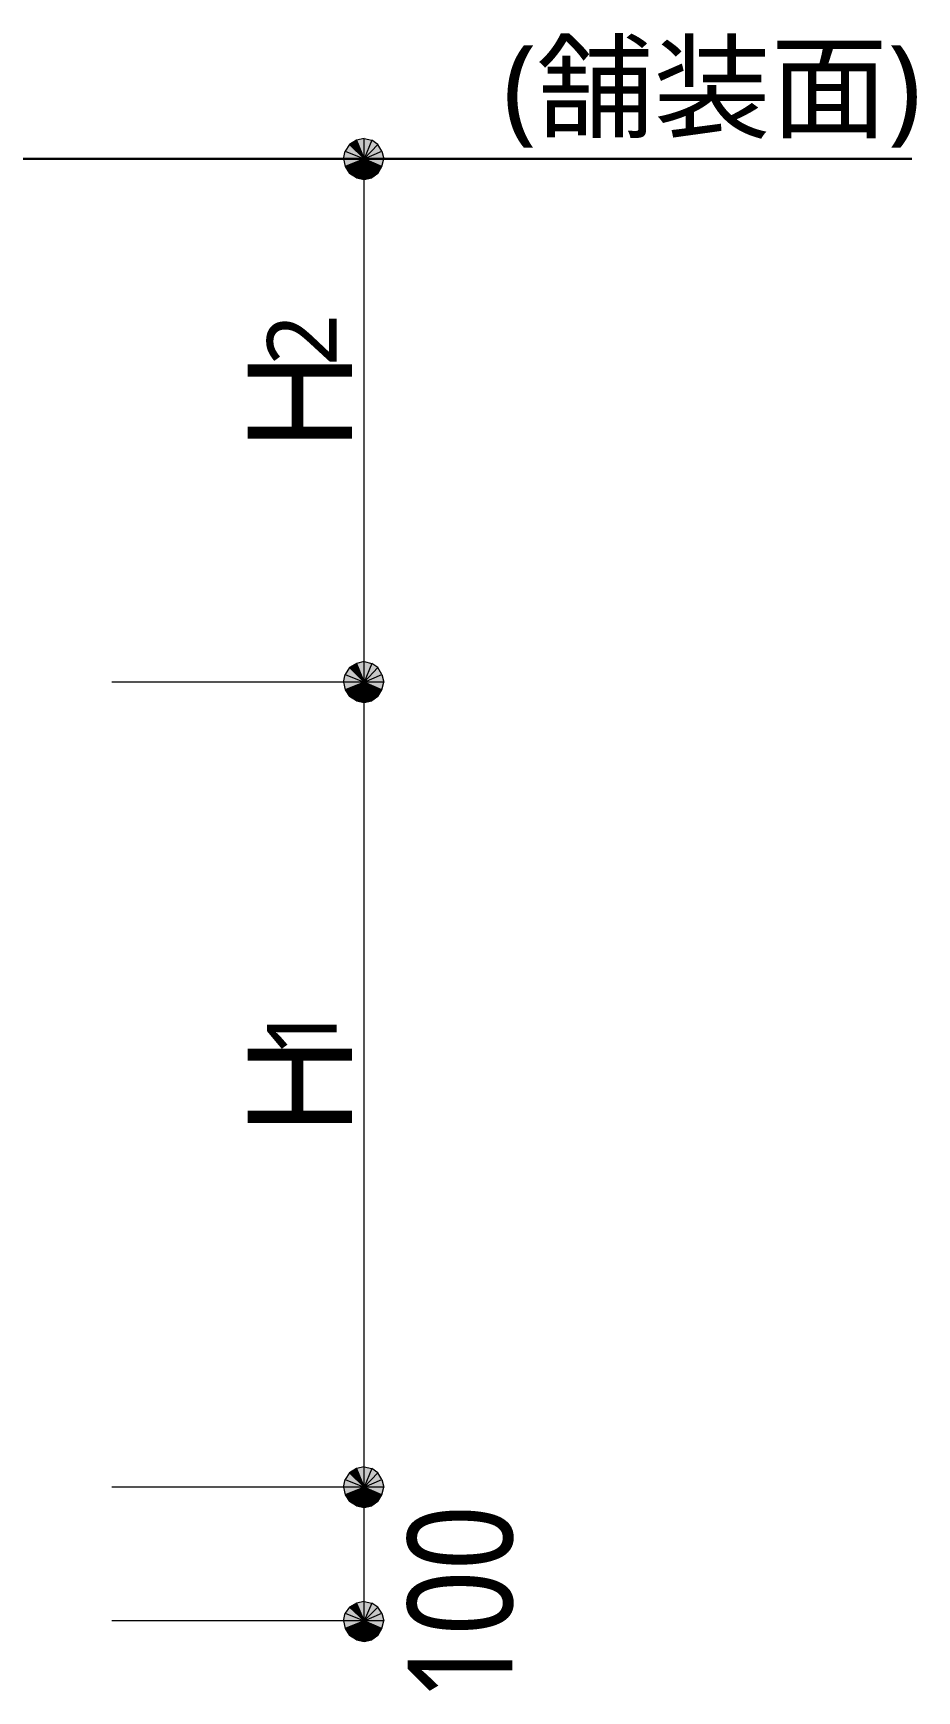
# Model space of a CAD drawing. Header units: millimetres. Extents: x 0 to 420, y 0 to 297.
# Drawn here: x 172.88 to 194.84, y 210.63 to 251.81 of the extents above; entities that cross this region are included whole.
import ezdxf
from ezdxf.enums import TextEntityAlignment as Align

# ---------------------------------------------------------------- set-up
doc = ezdxf.new("R2010")
doc.units = ezdxf.units.MM
doc.styles.add('kst32b', font='NotoSansJP-Variable.ttf')

msp = doc.modelspace()

# ---------------------------------------------------------------- hatches: boundary and pattern name
h = msp.add_hatch(color=7)
h.paths.add_polyline_path([(181.441, 249.047), (181.293, 249.153), (181.102, 248.687), (181.441, 249.047)])
h.paths.add_polyline_path([(181.293, 249.153), (181.102, 248.687), (181.102, 249.195), (181.293, 249.153)])
h.paths.add_polyline_path([(181.102, 248.687), (181.102, 249.195), (180.912, 249.153), (181.102, 248.687)])
h = msp.add_hatch(color=7)
h.paths.add_polyline_path([(180.742, 249.047), (180.636, 248.878), (181.102, 248.687), (180.742, 249.047)])
h.paths.add_polyline_path([(180.636, 248.878), (181.102, 248.687), (180.594, 248.687), (180.636, 248.878)])
h.paths.add_polyline_path([(181.102, 248.687), (180.594, 248.687), (180.636, 248.497), (181.102, 248.687)])
for points in [[(180.912, 249.153), (180.742, 249.047), (181.102, 248.687), (180.912, 249.153)], [(180.912, 236.156), (180.742, 236.051), (181.102, 235.691), (180.912, 236.156)], [(180.912, 216.154), (180.742, 216.048), (181.102, 215.688), (180.912, 216.154)], [(180.912, 212.81), (180.742, 212.704), (181.102, 212.365), (180.912, 212.81)]]:
    msp.add_hatch(color=7).paths.add_polyline_path(points)
h = msp.add_hatch(color=7)
h.paths.add_polyline_path([(181.546, 248.497), (181.589, 248.687), (181.102, 248.687), (181.546, 248.497)])
h.paths.add_polyline_path([(181.589, 248.687), (181.102, 248.687), (181.546, 248.878), (181.589, 248.687)])
h.paths.add_polyline_path([(181.102, 248.687), (181.546, 248.878), (181.441, 249.047), (181.102, 248.687)])
h = msp.add_hatch(color=7)
h.paths.add_polyline_path([(180.636, 248.497), (180.742, 248.327), (181.102, 248.687), (180.636, 248.497)])
h.paths.add_polyline_path([(180.742, 248.327), (181.102, 248.687), (180.912, 248.221), (180.742, 248.327)])
h.paths.add_polyline_path([(181.102, 248.687), (180.912, 248.221), (181.102, 248.179), (181.102, 248.687)])
h = msp.add_hatch(color=7)
h.paths.add_polyline_path([(181.102, 248.179), (181.293, 248.221), (181.102, 248.687), (181.102, 248.179)])
h.paths.add_polyline_path([(181.293, 248.221), (181.102, 248.687), (181.441, 248.327), (181.293, 248.221)])
h.paths.add_polyline_path([(181.102, 248.687), (181.441, 248.327), (181.546, 248.497), (181.102, 248.687)])
h = msp.add_hatch(color=7)
h.paths.add_polyline_path([(180.742, 236.051), (180.636, 235.881), (181.102, 235.691), (180.742, 236.051)])
h.paths.add_polyline_path([(180.636, 235.881), (181.102, 235.691), (180.594, 235.691), (180.636, 235.881)])
h.paths.add_polyline_path([(181.102, 235.691), (180.594, 235.691), (180.636, 235.5), (181.102, 235.691)])
h = msp.add_hatch(color=7)
h.paths.add_polyline_path([(181.441, 236.051), (181.293, 236.156), (181.102, 235.691), (181.441, 236.051)])
h.paths.add_polyline_path([(181.293, 236.156), (181.102, 235.691), (181.102, 236.199), (181.293, 236.156)])
h.paths.add_polyline_path([(181.102, 235.691), (181.102, 236.199), (180.912, 236.156), (181.102, 235.691)])
h = msp.add_hatch(color=7)
h.paths.add_polyline_path([(181.546, 235.5), (181.589, 235.691), (181.102, 235.691), (181.546, 235.5)])
h.paths.add_polyline_path([(181.589, 235.691), (181.102, 235.691), (181.546, 235.881), (181.589, 235.691)])
h.paths.add_polyline_path([(181.102, 235.691), (181.546, 235.881), (181.441, 236.051), (181.102, 235.691)])
h = msp.add_hatch(color=7)
h.paths.add_polyline_path([(180.636, 235.5), (180.742, 235.331), (181.102, 235.691), (180.636, 235.5)])
h.paths.add_polyline_path([(180.742, 235.331), (181.102, 235.691), (180.912, 235.225), (180.742, 235.331)])
h.paths.add_polyline_path([(181.102, 235.691), (180.912, 235.225), (181.102, 235.183), (181.102, 235.691)])
h = msp.add_hatch(color=7)
h.paths.add_polyline_path([(181.102, 235.183), (181.293, 235.225), (181.102, 235.691), (181.102, 235.183)])
h.paths.add_polyline_path([(181.293, 235.225), (181.102, 235.691), (181.441, 235.331), (181.293, 235.225)])
h.paths.add_polyline_path([(181.102, 235.691), (181.441, 235.331), (181.546, 235.5), (181.102, 235.691)])
h = msp.add_hatch(color=7)
h.paths.add_polyline_path([(180.742, 216.048), (180.636, 215.879), (181.102, 215.688), (180.742, 216.048)])
h.paths.add_polyline_path([(180.636, 215.879), (181.102, 215.688), (180.594, 215.688), (180.636, 215.879)])
h.paths.add_polyline_path([(181.102, 215.688), (180.594, 215.688), (180.636, 215.498), (181.102, 215.688)])
h = msp.add_hatch(color=7)
h.paths.add_polyline_path([(181.441, 216.048), (181.293, 216.154), (181.102, 215.688), (181.441, 216.048)])
h.paths.add_polyline_path([(181.293, 216.154), (181.102, 215.688), (181.102, 216.196), (181.293, 216.154)])
h.paths.add_polyline_path([(181.102, 215.688), (181.102, 216.196), (180.912, 216.154), (181.102, 215.688)])
h = msp.add_hatch(color=7)
h.paths.add_polyline_path([(181.546, 215.498), (181.589, 215.688), (181.102, 215.688), (181.546, 215.498)])
h.paths.add_polyline_path([(181.589, 215.688), (181.102, 215.688), (181.546, 215.879), (181.589, 215.688)])
h.paths.add_polyline_path([(181.102, 215.688), (181.546, 215.879), (181.441, 216.048), (181.102, 215.688)])
h = msp.add_hatch(color=7)
h.paths.add_polyline_path([(180.636, 215.498), (180.742, 215.329), (181.102, 215.688), (180.636, 215.498)])
h.paths.add_polyline_path([(180.742, 215.329), (181.102, 215.688), (180.912, 215.223), (180.742, 215.329)])
h.paths.add_polyline_path([(181.102, 215.688), (180.912, 215.223), (181.102, 215.18), (181.102, 215.688)])
h = msp.add_hatch(color=7)
h.paths.add_polyline_path([(181.102, 215.18), (181.293, 215.223), (181.102, 215.688), (181.102, 215.18)])
h.paths.add_polyline_path([(181.293, 215.223), (181.102, 215.688), (181.441, 215.329), (181.293, 215.223)])
h.paths.add_polyline_path([(181.102, 215.688), (181.441, 215.329), (181.546, 215.498), (181.102, 215.688)])
h = msp.add_hatch(color=7)
h.paths.add_polyline_path([(180.742, 212.704), (180.636, 212.556), (181.102, 212.365), (180.742, 212.704)])
h.paths.add_polyline_path([(180.636, 212.556), (181.102, 212.365), (180.594, 212.365), (180.636, 212.556)])
h.paths.add_polyline_path([(181.102, 212.365), (180.594, 212.365), (180.636, 212.175), (181.102, 212.365)])
h = msp.add_hatch(color=7)
h.paths.add_polyline_path([(181.441, 212.704), (181.293, 212.81), (181.102, 212.365), (181.441, 212.704)])
h.paths.add_polyline_path([(181.293, 212.81), (181.102, 212.365), (181.102, 212.852), (181.293, 212.81)])
h.paths.add_polyline_path([(181.102, 212.365), (181.102, 212.852), (180.912, 212.81), (181.102, 212.365)])
h = msp.add_hatch(color=7)
h.paths.add_polyline_path([(181.546, 212.175), (181.589, 212.365), (181.102, 212.365), (181.546, 212.175)])
h.paths.add_polyline_path([(181.589, 212.365), (181.102, 212.365), (181.546, 212.556), (181.589, 212.365)])
h.paths.add_polyline_path([(181.102, 212.365), (181.546, 212.556), (181.441, 212.704), (181.102, 212.365)])
h = msp.add_hatch(color=7)
h.paths.add_polyline_path([(180.636, 212.175), (180.742, 212.005), (181.102, 212.365), (180.636, 212.175)])
h.paths.add_polyline_path([(180.742, 212.005), (181.102, 212.365), (180.912, 211.899), (180.742, 212.005)])
h.paths.add_polyline_path([(181.102, 212.365), (180.912, 211.899), (181.102, 211.857), (181.102, 212.365)])
h = msp.add_hatch(color=7)
h.paths.add_polyline_path([(181.102, 211.857), (181.293, 211.899), (181.102, 212.365), (181.102, 211.857)])
h.paths.add_polyline_path([(181.293, 211.899), (181.102, 212.365), (181.441, 212.005), (181.293, 211.899)])
h.paths.add_polyline_path([(181.102, 212.365), (181.441, 212.005), (181.546, 212.175), (181.102, 212.365)])

# ---------------------------------------------------------------- linework, layer by layer
at = {"lineweight": 0}
for points in [[(181.102, 248.687), (181.102, 249.195), (180.912, 249.153)], [(181.293, 249.153), (181.102, 248.687), (181.102, 249.195)], [(180.636, 248.878), (181.102, 248.687), (180.594, 248.687)], [(180.742, 249.047), (180.636, 248.878), (181.102, 248.687)], [(180.912, 249.153), (180.742, 249.047), (181.102, 248.687)], [(181.441, 249.047), (181.293, 249.153), (181.102, 248.687)], [(181.102, 248.687), (181.546, 248.878), (181.441, 249.047)], [(181.589, 248.687), (181.102, 248.687), (181.546, 248.878)], [(181.102, 248.687), (180.594, 248.687), (180.636, 248.497)], [(180.636, 248.497), (180.742, 248.327), (181.102, 248.687)], [(180.742, 248.327), (181.102, 248.687), (180.912, 248.221)], [(181.102, 248.687), (180.912, 248.221), (181.102, 248.179)], [(181.102, 248.179), (181.293, 248.221), (181.102, 248.687)], [(181.293, 248.221), (181.102, 248.687), (181.441, 248.327)], [(181.102, 248.687), (181.441, 248.327), (181.546, 248.497)], [(181.546, 248.497), (181.589, 248.687), (181.102, 248.687)], [(180.742, 236.051), (180.636, 235.881), (181.102, 235.691)], [(180.912, 236.156), (180.742, 236.051), (181.102, 235.691)], [(181.102, 235.691), (181.102, 236.199), (180.912, 236.156)], [(181.293, 236.156), (181.102, 235.691), (181.102, 236.199)], [(181.441, 236.051), (181.293, 236.156), (181.102, 235.691)], [(181.102, 235.691), (181.546, 235.881), (181.441, 236.051)], [(180.636, 235.881), (181.102, 235.691), (180.594, 235.691)], [(181.102, 235.691), (180.594, 235.691), (180.636, 235.5)], [(180.636, 235.5), (180.742, 235.331), (181.102, 235.691)], [(180.742, 235.331), (181.102, 235.691), (180.912, 235.225)], [(181.102, 235.691), (180.912, 235.225), (181.102, 235.183)], [(181.589, 235.691), (181.102, 235.691), (181.546, 235.881)], [(181.102, 235.183), (181.293, 235.225), (181.102, 235.691)], [(181.293, 235.225), (181.102, 235.691), (181.441, 235.331)], [(181.102, 235.691), (181.441, 235.331), (181.546, 235.5)], [(181.546, 235.5), (181.589, 235.691), (181.102, 235.691)], [(180.636, 215.879), (181.102, 215.688), (180.594, 215.688)], [(180.742, 216.048), (180.636, 215.879), (181.102, 215.688)], [(180.912, 216.154), (180.742, 216.048), (181.102, 215.688)], [(181.102, 215.688), (181.102, 216.196), (180.912, 216.154)], [(181.293, 216.154), (181.102, 215.688), (181.102, 216.196)], [(181.441, 216.048), (181.293, 216.154), (181.102, 215.688)], [(181.102, 215.688), (181.546, 215.879), (181.441, 216.048)], [(181.589, 215.688), (181.102, 215.688), (181.546, 215.879)], [(181.102, 215.688), (180.594, 215.688), (180.636, 215.498)], [(180.636, 215.498), (180.742, 215.329), (181.102, 215.688)], [(180.742, 215.329), (181.102, 215.688), (180.912, 215.223)], [(181.102, 215.688), (180.912, 215.223), (181.102, 215.18)], [(181.102, 215.18), (181.293, 215.223), (181.102, 215.688)], [(181.293, 215.223), (181.102, 215.688), (181.441, 215.329)], [(181.102, 215.688), (181.441, 215.329), (181.546, 215.498)], [(181.546, 215.498), (181.589, 215.688), (181.102, 215.688)], [(180.636, 212.556), (181.102, 212.365), (180.594, 212.365)], [(180.742, 212.704), (180.636, 212.556), (181.102, 212.365)], [(180.912, 212.81), (180.742, 212.704), (181.102, 212.365)], [(181.102, 212.365), (181.102, 212.852), (180.912, 212.81)], [(181.293, 212.81), (181.102, 212.365), (181.102, 212.852)], [(181.441, 212.704), (181.293, 212.81), (181.102, 212.365)], [(181.102, 212.365), (181.546, 212.556), (181.441, 212.704)], [(181.589, 212.365), (181.102, 212.365), (181.546, 212.556)], [(181.102, 212.365), (180.594, 212.365), (180.636, 212.175)], [(180.636, 212.175), (180.742, 212.005), (181.102, 212.365)], [(180.742, 212.005), (181.102, 212.365), (180.912, 211.899)], [(181.102, 212.365), (180.912, 211.899), (181.102, 211.857)], [(181.102, 211.857), (181.293, 211.899), (181.102, 212.365)], [(181.293, 211.899), (181.102, 212.365), (181.441, 212.005)], [(181.102, 212.365), (181.441, 212.005), (181.546, 212.175)], [(181.546, 212.175), (181.589, 212.365), (181.102, 212.365)]]:
    msp.add_lwpolyline(points, close=True, dxfattribs=at)
at = {"lineweight": 30}
msp.add_lwpolyline([(194.712, 248.687), (134.641, 248.687)], dxfattribs=at)
at = {"lineweight": 13}
for points in [[(181.102, 212.365), (181.102, 248.687)], [(181.102, 235.691), (174.837, 235.691)], [(181.102, 215.688), (174.837, 215.688)], [(181.102, 212.365), (174.837, 212.365)]]:
    msp.add_lwpolyline(points, dxfattribs=at)

# ---------------------------------------------------------------- texts
at = {"style": 'kst32b'}
for s, height, p, p2 in [('(舗装面)', 2.0791, (184.552, 249.428), (194.948, 249.428)), ('100', 2.5989, (184.785, 210.375), (184.785, 215.248))]:
    msp.add_text(s, height=height, dxfattribs=at).set_placement(p, p2, align=Align.FIT)
for s, height, p in [('2', 1.733, (180.425, 243.544)), ('H', 2.599, (180.806, 241.406)), ('1', 1.733, (180.425, 226.378)), ('H', 2.599, (180.806, 224.409))]:
    msp.add_text(s, height=height, rotation=90, dxfattribs=at).set_placement(p)

doc.saveas('drawing.dxf')
